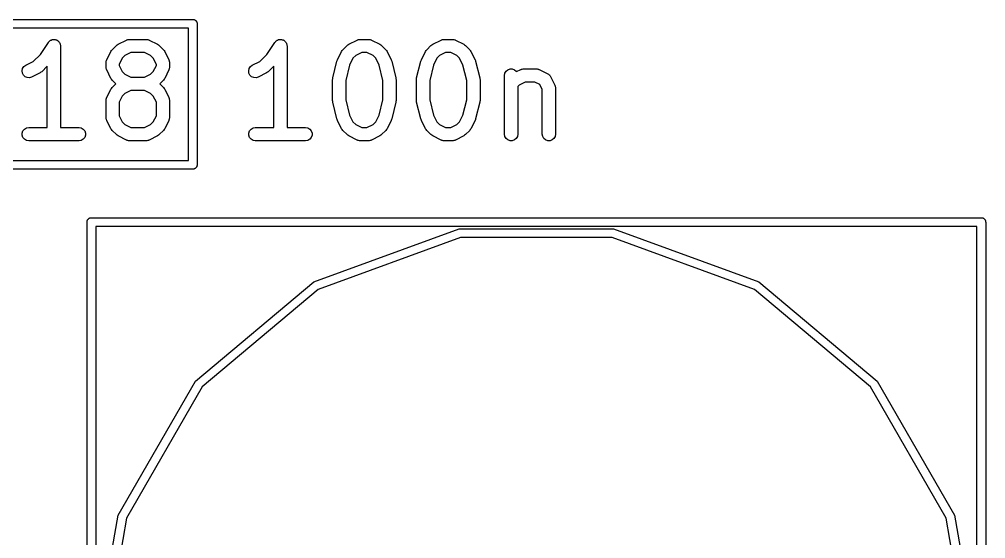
# Model space of a CAD drawing. Extents: x 1 to 57, y -99 to 45.
# Drawn here: x 34.13 to 45.1, y -66.04 to -60.15 of the extents above; entities that cross this region are included whole.
import ezdxf

# ---------------------------------------------------------------- set-up
doc = ezdxf.new("R2010")
doc.units = 0
doc.header["$MEASUREMENT"] = 0
doc.layers.add('BLACK', color=7, linetype='CONTINUOUS')

msp = doc.modelspace()

# ---------------------------------------------------------------- linework, layer by layer
at = {"layer": 'Black'}
for p, q in [((32.9, -60.15), (36.1, -60.15)), ((36.1, -60.15), (36.1043, -60.1508)), ((36.1043, -60.1508), (36.1087, -60.1508)), ((36.1087, -60.1508), (36.1128, -60.1523)), ((36.1128, -60.1523), (36.1171, -60.153)), ((36.1171, -60.153), (36.1209, -60.1552)), ((36.1209, -60.1552), (36.125, -60.1567)), ((36.125, -60.1567), (36.1284, -60.1595)), ((36.1284, -60.1595), (36.1321, -60.1617)), ((36.1321, -60.1617), (36.135, -60.165)), ((36.135, -60.165), (36.1383, -60.1679)), ((36.1383, -60.1679), (36.1405, -60.1716)), ((36.1405, -60.1716), (36.1433, -60.175)), ((36.1433, -60.175), (36.1448, -60.1791)), ((36.1448, -60.1791), (36.147, -60.1829)), ((36.147, -60.1829), (36.1477, -60.1872)), ((36.1477, -60.1872), (36.1492, -60.1913)), ((36.1492, -60.1913), (36.1492, -60.1957)), ((36.1492, -60.1957), (36.15, -60.2)), ((36.15, -60.2), (36.15, -61.8)), ((36.05, -60.25), (32.95, -60.25)), ((36.05, -61.75), (36.05, -60.25)), ((34.3703, -60.5475), (34.4614, -60.4108)), ((34.4614, -60.4108), (34.4643, -60.4078)), ((34.4643, -60.4078), (34.4664, -60.4042)), ((34.4664, -60.4042), (34.4732, -60.3984)), ((34.4732, -60.3984), (34.4794, -60.3919)), ((34.4794, -60.3919), (34.4831, -60.3901)), ((34.4831, -60.3901), (34.4863, -60.3874)), ((34.4863, -60.3874), (34.4947, -60.3844)), ((34.4947, -60.3844), (34.5027, -60.3804)), ((34.5027, -60.3804), (34.5069, -60.3799)), ((34.5069, -60.3799), (34.5108, -60.3785)), ((34.5108, -60.3785), (34.5197, -60.3785)), ((34.5197, -60.3785), (34.5286, -60.3775)), ((34.5286, -60.3775), (34.5327, -60.3785)), ((34.5327, -60.3785), (34.5368, -60.3785)), ((34.5368, -60.3785), (34.5452, -60.3816)), ((34.5452, -60.3816), (34.5539, -60.3837)), ((34.5539, -60.3837), (34.5574, -60.386)), ((34.5574, -60.386), (34.5613, -60.3874)), ((34.5613, -60.3874), (34.5682, -60.3932)), ((34.5682, -60.3932), (34.5756, -60.3981)), ((34.5756, -60.3981), (34.5781, -60.4015)), ((34.5781, -60.4015), (34.5813, -60.4042)), ((34.5813, -60.4042), (34.5857, -60.4119)), ((34.5857, -60.4119), (34.591, -60.4191)), ((34.591, -60.4191), (34.5922, -60.4231)), ((34.5922, -60.4231), (34.5943, -60.4267)), ((34.5943, -60.4267), (34.5958, -60.4355)), ((34.5958, -60.4355), (34.5984, -60.4441)), ((35.2425, -60.4401), (35.2522, -60.4329)), ((35.2522, -60.4329), (35.3474, -60.3853)), ((35.3474, -60.3853), (35.3516, -60.3841)), ((35.3516, -60.3841), (35.3553, -60.3819)), ((35.3553, -60.3819), (35.364, -60.3804)), ((35.364, -60.3804), (35.3724, -60.3779)), ((35.3724, -60.3779), (35.3767, -60.3781)), ((35.3767, -60.3781), (35.381, -60.3774)), ((35.381, -60.3774), (35.5714, -60.3774)), ((35.5714, -60.3774), (35.5757, -60.3781)), ((35.5757, -60.3781), (35.58, -60.3779)), ((35.58, -60.3779), (35.5884, -60.3804)), ((35.5884, -60.3804), (35.5971, -60.3819)), ((35.5971, -60.3819), (35.6008, -60.3841)), ((35.6008, -60.3841), (35.605, -60.3853)), ((35.605, -60.3853), (35.7002, -60.4329)), ((35.7002, -60.4329), (35.7099, -60.4401)), ((36.9417, -60.5475), (37.0328, -60.4108)), ((37.0328, -60.4108), (37.0357, -60.4078)), ((37.0357, -60.4078), (37.0378, -60.4042)), ((37.0378, -60.4042), (37.0446, -60.3984)), ((37.0446, -60.3984), (37.0508, -60.3919)), ((37.0508, -60.3919), (37.0546, -60.3901)), ((37.0546, -60.3901), (37.0577, -60.3874)), ((37.0577, -60.3874), (37.0662, -60.3844)), ((37.0662, -60.3844), (37.0742, -60.3804)), ((37.0742, -60.3804), (37.0783, -60.3799)), ((37.0783, -60.3799), (37.0822, -60.3785)), ((37.0822, -60.3785), (37.0912, -60.3785)), ((37.0912, -60.3785), (37.1001, -60.3775)), ((37.1001, -60.3775), (37.1041, -60.3785)), ((37.1041, -60.3785), (37.1083, -60.3785)), ((37.1083, -60.3785), (37.1167, -60.3816)), ((37.1167, -60.3816), (37.1254, -60.3837)), ((37.1254, -60.3837), (37.1288, -60.386)), ((37.1288, -60.386), (37.1327, -60.3874)), ((37.1327, -60.3874), (37.1396, -60.3932)), ((37.1396, -60.3932), (37.147, -60.3981)), ((37.147, -60.3981), (37.1495, -60.4015)), ((37.1495, -60.4015), (37.1527, -60.4042)), ((37.1527, -60.4042), (37.1572, -60.4119)), ((37.1572, -60.4119), (37.1625, -60.4191)), ((37.1625, -60.4191), (37.1636, -60.4231)), ((37.1636, -60.4231), (37.1657, -60.4267)), ((37.1657, -60.4267), (37.1673, -60.4355)), ((37.1673, -60.4355), (37.1698, -60.4441)), ((37.8616, -60.4401), (37.8712, -60.4329)), ((37.8712, -60.4329), (37.9665, -60.3853)), ((37.9665, -60.3853), (37.9706, -60.3841)), ((37.9706, -60.3841), (37.9743, -60.3819)), ((37.9743, -60.3819), (37.983, -60.3804)), ((37.983, -60.3804), (37.9914, -60.3779)), ((37.9914, -60.3779), (37.9957, -60.3781)), ((37.9957, -60.3781), (38, -60.3774)), ((38, -60.3774), (38.0952, -60.3774)), ((38.0952, -60.3774), (38.0995, -60.3781)), ((38.0995, -60.3781), (38.1038, -60.3779)), ((38.1038, -60.3779), (38.1122, -60.3804)), ((38.1122, -60.3804), (38.1209, -60.3819)), ((38.1209, -60.3819), (38.1246, -60.3841)), ((38.1246, -60.3841), (38.1288, -60.3853)), ((38.1288, -60.3853), (38.224, -60.4329)), ((38.224, -60.4329), (38.2337, -60.4401)), ((38.8139, -60.4401), (38.8236, -60.4329)), ((38.8236, -60.4329), (38.9188, -60.3853)), ((38.9188, -60.3853), (38.923, -60.3841)), ((38.923, -60.3841), (38.9267, -60.3819)), ((38.9267, -60.3819), (38.9354, -60.3804)), ((38.9354, -60.3804), (38.9438, -60.3779)), ((38.9438, -60.3779), (38.9481, -60.3781)), ((38.9481, -60.3781), (38.9524, -60.3774)), ((38.9524, -60.3774), (39.0476, -60.3774)), ((39.0476, -60.3774), (39.0519, -60.3781)), ((39.0519, -60.3781), (39.0562, -60.3779)), ((39.0562, -60.3779), (39.0646, -60.3804)), ((39.0646, -60.3804), (39.0733, -60.3819)), ((39.0733, -60.3819), (39.077, -60.3841)), ((39.077, -60.3841), (39.0812, -60.3853)), ((39.0812, -60.3853), (39.1764, -60.4329)), ((39.1764, -60.4329), (39.1861, -60.4401)), ((34.5984, -60.4441), (34.5981, -60.4483)), ((34.5981, -60.4483), (34.5988, -60.4524)), ((34.5988, -60.4524), (34.5988, -61.3774)), ((35.1234, -60.6093), (35.171, -60.5141)), ((35.171, -60.5141), (35.1782, -60.5044)), ((35.1782, -60.5044), (35.1851, -60.4946)), ((35.1851, -60.4946), (35.2327, -60.447)), ((35.2327, -60.447), (35.2425, -60.4401)), ((35.3987, -60.5274), (35.3301, -60.5616)), ((35.5537, -60.5274), (35.3987, -60.5274)), ((35.6222, -60.5616), (35.5537, -60.5274)), ((35.7099, -60.4401), (35.7197, -60.447)), ((35.7197, -60.447), (35.7673, -60.4946)), ((35.7673, -60.4946), (35.7742, -60.5044)), ((35.7742, -60.5044), (35.7814, -60.5141)), ((35.7814, -60.5141), (35.829, -60.6093)), ((37.1698, -60.4441), (37.1695, -60.4483)), ((37.1695, -60.4483), (37.1702, -60.4524)), ((37.1702, -60.4524), (37.1702, -61.3774)), ((37.7424, -60.6093), (37.7901, -60.5141)), ((37.7901, -60.5141), (37.7972, -60.5044)), ((37.7972, -60.5044), (37.8041, -60.4946)), ((37.8041, -60.4946), (37.8517, -60.447)), ((37.8517, -60.447), (37.8616, -60.4401)), ((38.0177, -60.5274), (37.9492, -60.5616)), ((38.0775, -60.5274), (38.0177, -60.5274)), ((38.146, -60.5616), (38.0775, -60.5274)), ((38.2337, -60.4401), (38.2435, -60.447)), ((38.2435, -60.447), (38.2911, -60.4946)), ((38.2911, -60.4946), (38.298, -60.5044)), ((38.298, -60.5044), (38.3052, -60.5141)), ((38.3052, -60.5141), (38.3528, -60.6093)), ((38.6948, -60.6093), (38.7424, -60.5141)), ((38.7424, -60.5141), (38.7496, -60.5044)), ((38.7496, -60.5044), (38.7565, -60.4946)), ((38.7565, -60.4946), (38.8041, -60.447)), ((38.8041, -60.447), (38.8139, -60.4401)), ((38.9701, -60.5274), (38.9016, -60.5616)), ((39.0299, -60.5274), (38.9701, -60.5274)), ((39.0984, -60.5616), (39.0299, -60.5274)), ((39.1861, -60.4401), (39.1959, -60.447)), ((39.1959, -60.447), (39.2435, -60.4946)), ((39.2435, -60.4946), (39.2504, -60.5044)), ((39.2504, -60.5044), (39.2576, -60.5141)), ((39.2576, -60.5141), (39.3052, -60.6093)), ((34.2046, -60.671), (34.2889, -60.6288)), ((34.2889, -60.6288), (34.3703, -60.5475)), ((35.1155, -60.6429), (35.1162, -60.6386)), ((35.1155, -60.6905), (35.1155, -60.6429)), ((35.116, -60.6343), (35.1185, -60.6259)), ((35.1162, -60.6386), (35.116, -60.6343)), ((35.1185, -60.6259), (35.12, -60.6172)), ((35.12, -60.6172), (35.1222, -60.6135)), ((35.1222, -60.6135), (35.1234, -60.6093)), ((35.2997, -60.592), (35.2655, -60.6606)), ((35.3301, -60.5616), (35.2997, -60.592)), ((35.6526, -60.592), (35.6222, -60.5616)), ((35.6869, -60.6606), (35.6526, -60.592)), ((35.829, -60.6093), (35.8302, -60.6135)), ((35.8302, -60.6135), (35.8324, -60.6172)), ((35.8324, -60.6172), (35.8339, -60.6259)), ((35.8339, -60.6259), (35.8364, -60.6343)), ((35.8364, -60.6343), (35.8362, -60.6386)), ((35.8362, -60.6386), (35.8369, -60.6429)), ((35.8369, -60.6429), (35.8369, -60.6905)), ((36.776, -60.671), (36.8603, -60.6288)), ((36.8603, -60.6288), (36.9417, -60.5475)), ((37.6891, -60.8151), (37.7368, -60.6247)), ((37.7368, -60.6247), (37.7401, -60.6172)), ((37.7401, -60.6172), (37.7424, -60.6093)), ((37.9188, -60.592), (37.8803, -60.669)), ((37.9492, -60.5616), (37.9188, -60.592)), ((38.1765, -60.592), (38.146, -60.5616)), ((38.215, -60.669), (38.1765, -60.592)), ((38.3528, -60.6093), (38.3551, -60.6172)), ((38.3551, -60.6172), (38.3585, -60.6247)), ((38.3585, -60.6247), (38.4061, -60.8151)), ((38.6415, -60.8151), (38.6891, -60.6247)), ((38.6891, -60.6247), (38.6925, -60.6172)), ((38.6925, -60.6172), (38.6948, -60.6093)), ((38.8712, -60.592), (38.8327, -60.669)), ((38.9016, -60.5616), (38.8712, -60.592)), ((39.1288, -60.592), (39.0984, -60.5616)), ((39.1673, -60.669), (39.1288, -60.592)), ((39.3052, -60.6093), (39.3075, -60.6172)), ((39.3075, -60.6172), (39.3109, -60.6247)), ((39.3109, -60.6247), (39.3585, -60.8151)), ((34.1632, -60.7336), (34.1693, -60.7083)), ((34.1662, -60.7595), (34.1632, -60.7336)), ((34.1779, -60.7828), (34.1662, -60.7595)), ((34.1693, -60.7083), (34.1836, -60.6865)), ((34.1836, -60.6865), (34.2046, -60.671)), ((34.3669, -60.7576), (34.2716, -60.8052)), ((34.3765, -60.7504), (34.3669, -60.7576)), ((34.3864, -60.7435), (34.3765, -60.7504)), ((34.4488, -60.6811), (34.3864, -60.7435)), ((34.4488, -61.3774), (34.4488, -60.6811)), ((35.1162, -60.6947), (35.1155, -60.6905)), ((35.116, -60.699), (35.1162, -60.6947)), ((35.1185, -60.7075), (35.116, -60.699)), ((35.12, -60.7161), (35.1185, -60.7075)), ((35.1222, -60.7199), (35.12, -60.7161)), ((35.1234, -60.724), (35.1222, -60.7199)), ((35.171, -60.8193), (35.1234, -60.724)), ((35.2655, -60.6606), (35.2655, -60.6728)), ((35.2655, -60.6728), (35.2997, -60.7413)), ((35.2997, -60.7413), (35.3301, -60.7717)), ((35.6222, -60.7717), (35.6526, -60.7413)), ((35.6526, -60.7413), (35.6869, -60.6728)), ((35.6869, -60.6728), (35.6869, -60.6606)), ((35.829, -60.724), (35.7814, -60.8193)), ((35.8302, -60.7199), (35.829, -60.724)), ((35.8324, -60.7161), (35.8302, -60.7199)), ((35.8339, -60.7075), (35.8324, -60.7161)), ((35.8364, -60.6991), (35.8339, -60.7075)), ((35.8369, -60.6905), (35.8362, -60.6947)), ((35.8362, -60.6947), (35.8364, -60.6991)), ((36.7347, -60.7336), (36.7407, -60.7083)), ((36.7376, -60.7595), (36.7347, -60.7336)), ((36.7493, -60.7828), (36.7376, -60.7595)), ((36.7407, -60.7083), (36.7551, -60.6865)), ((36.7551, -60.6865), (36.776, -60.671)), ((36.9383, -60.7576), (36.8431, -60.8052)), ((36.948, -60.7504), (36.9383, -60.7576)), ((36.9578, -60.7435), (36.948, -60.7504)), ((37.0202, -60.6811), (36.9578, -60.7435)), ((37.0202, -61.3774), (37.0202, -60.6811)), ((37.8803, -60.669), (37.8369, -60.8426)), ((38.2583, -60.8426), (38.215, -60.669)), ((38.8327, -60.669), (38.7893, -60.8426)), ((39.2107, -60.8426), (39.1673, -60.669)), ((39.6393, -60.7857), (39.6438, -60.7601)), ((39.6438, -60.7601), (39.6568, -60.7375)), ((39.6568, -60.7375), (39.6768, -60.7208)), ((39.6768, -60.7208), (39.7013, -60.7119)), ((39.7013, -60.7119), (39.7273, -60.7119)), ((39.7273, -60.7119), (39.7518, -60.7208)), ((39.7518, -60.7208), (39.7717, -60.7375)), ((39.7717, -60.7375), (39.7749, -60.743)), ((39.7749, -60.743), (39.8236, -60.7186)), ((39.8236, -60.7186), (39.8277, -60.7174)), ((39.8277, -60.7174), (39.8315, -60.7152)), ((39.8315, -60.7152), (39.8401, -60.7137)), ((39.8401, -60.7137), (39.8486, -60.7112)), ((39.8486, -60.7112), (39.8529, -60.7115)), ((39.8529, -60.7115), (39.8571, -60.7107)), ((39.8571, -60.7107), (40, -60.7107)), ((40, -60.7107), (40.0043, -60.7115)), ((40.0043, -60.7115), (40.0086, -60.7112)), ((40.0086, -60.7112), (40.017, -60.7137)), ((40.017, -60.7137), (40.0257, -60.7152)), ((40.0257, -60.7152), (40.0294, -60.7174)), ((40.0294, -60.7174), (40.0335, -60.7186)), ((40.0335, -60.7186), (40.1288, -60.7663)), ((34.1968, -60.8007), (34.1779, -60.7828)), ((34.2207, -60.811), (34.1968, -60.8007)), ((34.2467, -60.8126), (34.2207, -60.811)), ((34.2716, -60.8052), (34.2467, -60.8126)), ((35.1782, -60.8289), (35.171, -60.8193)), ((35.1851, -60.8387), (35.1782, -60.8289)), ((35.2273, -60.881), (35.1851, -60.8387)), ((35.3301, -60.7717), (35.3987, -60.806)), ((35.3987, -60.806), (35.5537, -60.806)), ((35.5537, -60.806), (35.6222, -60.7717)), ((35.7673, -60.8387), (35.7251, -60.881)), ((35.7742, -60.8289), (35.7673, -60.8387)), ((35.7814, -60.8193), (35.7742, -60.8289)), ((36.7682, -60.8007), (36.7493, -60.7828)), ((36.7921, -60.811), (36.7682, -60.8007)), ((36.8181, -60.8126), (36.7921, -60.811)), ((36.8431, -60.8052), (36.8181, -60.8126)), ((37.6869, -60.8333), (37.6885, -60.8243)), ((37.6869, -61.0714), (37.6869, -60.8333)), ((37.6885, -60.8243), (37.6891, -60.8151)), ((37.8369, -60.8426), (37.8369, -61.0622)), ((38.2583, -61.0622), (38.2583, -60.8426)), ((38.4061, -60.8151), (38.4067, -60.8243)), ((38.4067, -60.8243), (38.4083, -60.8333)), ((38.4083, -60.8333), (38.4083, -61.0714)), ((38.6393, -60.8333), (38.6409, -60.8243)), ((38.6393, -61.0714), (38.6393, -60.8333)), ((38.6409, -60.8243), (38.6415, -60.8151)), ((38.7893, -60.8426), (38.7893, -61.0622)), ((39.2107, -61.0622), (39.2107, -60.8426)), ((39.3585, -60.8151), (39.3591, -60.8243)), ((39.3591, -60.8243), (39.3607, -60.8333)), ((39.3607, -60.8333), (39.3607, -61.0714)), ((39.6393, -61.4524), (39.6393, -60.7857)), ((39.8748, -60.8607), (39.8063, -60.895)), ((39.9823, -60.8607), (39.8748, -60.8607)), ((40.0393, -60.8892), (39.9823, -60.8607)), ((40.1288, -60.7663), (40.1376, -60.7728)), ((40.1376, -60.7728), (40.1468, -60.7789)), ((40.1468, -60.7789), (40.148, -60.7805)), ((40.148, -60.7805), (40.1497, -60.7818)), ((40.1497, -60.7818), (40.1558, -60.791)), ((40.1558, -60.791), (40.1623, -60.7998)), ((40.1623, -60.7998), (40.2099, -60.895)), ((35.1234, -61.0379), (35.171, -60.9426)), ((35.171, -60.9426), (35.1782, -60.933)), ((35.1782, -60.933), (35.1851, -60.9232)), ((35.1851, -60.9232), (35.2273, -60.881)), ((35.3987, -60.956), (35.3301, -60.9902)), ((35.5537, -60.956), (35.3987, -60.956)), ((35.6222, -60.9902), (35.5537, -60.956)), ((35.7251, -60.881), (35.7673, -60.9232)), ((35.7673, -60.9232), (35.7742, -60.933)), ((35.7742, -60.933), (35.7814, -60.9426)), ((35.7814, -60.9426), (35.829, -61.0379)), ((39.8063, -60.895), (39.7893, -60.912)), ((39.7893, -60.912), (39.7893, -61.4524)), ((40.0679, -60.9463), (40.0393, -60.8892)), ((40.0679, -61.4524), (40.0679, -60.9463)), ((40.2099, -60.895), (40.2112, -60.8992)), ((40.2112, -60.8992), (40.2133, -60.9029)), ((40.2133, -60.9029), (40.2149, -60.9116)), ((40.2149, -60.9116), (40.2174, -60.92)), ((40.2174, -60.92), (40.2171, -60.9243)), ((40.2171, -60.9243), (40.2179, -60.9286)), ((40.2179, -60.9286), (40.2179, -61.4524)), ((35.1155, -61.0714), (35.1162, -61.0672)), ((35.1155, -61.2619), (35.1155, -61.0714)), ((35.116, -61.0629), (35.1185, -61.0544)), ((35.1162, -61.0672), (35.116, -61.0629)), ((35.1185, -61.0544), (35.12, -61.0458)), ((35.12, -61.0458), (35.1222, -61.042)), ((35.1222, -61.042), (35.1234, -61.0379)), ((35.2997, -61.0206), (35.2655, -61.0891)), ((35.2655, -61.0891), (35.2655, -61.2442)), ((35.3301, -60.9902), (35.2997, -61.0206)), ((35.6526, -61.0206), (35.6222, -60.9902)), ((35.6869, -61.0891), (35.6526, -61.0206)), ((35.6869, -61.2442), (35.6869, -61.0891)), ((35.829, -61.0379), (35.8302, -61.042)), ((35.8302, -61.042), (35.8324, -61.0458)), ((35.8324, -61.0458), (35.8339, -61.0544)), ((35.8339, -61.0544), (35.8364, -61.0629)), ((35.8364, -61.0629), (35.8362, -61.0672)), ((35.8362, -61.0672), (35.8369, -61.0714)), ((35.8369, -61.0714), (35.8369, -61.2619)), ((37.6885, -61.0805), (37.6869, -61.0714)), ((37.6891, -61.0896), (37.6885, -61.0805)), ((37.7368, -61.2801), (37.6891, -61.0896)), ((37.8369, -61.0622), (37.8803, -61.2357)), ((38.215, -61.2357), (38.2583, -61.0622)), ((38.4061, -61.0896), (38.3585, -61.2801)), ((38.4067, -61.0805), (38.4061, -61.0896)), ((38.4083, -61.0714), (38.4067, -61.0805)), ((38.6409, -61.0805), (38.6393, -61.0714)), ((38.6415, -61.0896), (38.6409, -61.0805)), ((38.6891, -61.2801), (38.6415, -61.0896)), ((38.7893, -61.0622), (38.8327, -61.2357)), ((39.1673, -61.2357), (39.2107, -61.0622)), ((39.3585, -61.0896), (39.3109, -61.2801)), ((39.3591, -61.0805), (39.3585, -61.0896)), ((39.3607, -61.0714), (39.3591, -61.0805)), ((35.1162, -61.2662), (35.1155, -61.2619)), ((35.116, -61.2705), (35.1162, -61.2662)), ((35.1185, -61.2789), (35.116, -61.2705)), ((35.12, -61.2876), (35.1185, -61.2789)), ((35.1222, -61.2913), (35.12, -61.2876)), ((35.1234, -61.2954), (35.1222, -61.2913)), ((35.171, -61.3907), (35.1234, -61.2954)), ((35.2655, -61.2442), (35.2997, -61.3127)), ((35.2997, -61.3127), (35.3301, -61.3431)), ((35.6222, -61.3431), (35.6526, -61.3127)), ((35.6526, -61.3127), (35.6869, -61.2442)), ((35.829, -61.2954), (35.7814, -61.3907)), ((35.8302, -61.2913), (35.829, -61.2954)), ((35.8324, -61.2876), (35.8302, -61.2913)), ((35.8339, -61.2789), (35.8324, -61.2876)), ((35.8364, -61.2705), (35.8339, -61.2789)), ((35.8369, -61.2619), (35.8362, -61.2662)), ((35.8362, -61.2662), (35.8364, -61.2705)), ((37.7401, -61.2876), (37.7368, -61.2801)), ((37.7424, -61.2954), (37.7401, -61.2876)), ((37.7901, -61.3907), (37.7424, -61.2954)), ((37.8803, -61.2357), (37.9188, -61.3127)), ((37.9188, -61.3127), (37.9492, -61.3431)), ((38.146, -61.3431), (38.1765, -61.3127)), ((38.1765, -61.3127), (38.215, -61.2357)), ((38.3528, -61.2954), (38.3052, -61.3907)), ((38.3551, -61.2876), (38.3528, -61.2954)), ((38.3585, -61.2801), (38.3551, -61.2876)), ((38.6925, -61.2876), (38.6891, -61.2801)), ((38.6948, -61.2954), (38.6925, -61.2876)), ((38.7424, -61.3907), (38.6948, -61.2954)), ((38.8327, -61.2357), (38.8712, -61.3127)), ((38.8712, -61.3127), (38.9016, -61.3431)), ((39.0984, -61.3431), (39.1288, -61.3127)), ((39.1288, -61.3127), (39.1673, -61.2357)), ((39.3052, -61.2954), (39.2576, -61.3907)), ((39.3075, -61.2876), (39.3052, -61.2954)), ((39.3109, -61.2801), (39.3075, -61.2876)), ((34.1642, -61.4394), (34.1731, -61.4149)), ((34.1731, -61.4149), (34.1899, -61.3949)), ((34.1899, -61.3949), (34.2124, -61.3819)), ((34.2124, -61.3819), (34.2381, -61.3774)), ((34.2381, -61.3774), (34.4488, -61.3774)), ((34.5988, -61.3774), (34.8095, -61.3774)), ((34.8095, -61.3774), (34.8352, -61.3819)), ((34.8352, -61.3819), (34.8577, -61.3949)), ((34.8577, -61.3949), (34.8745, -61.4149)), ((34.8745, -61.4149), (34.8834, -61.4394)), ((35.1782, -61.4003), (35.171, -61.3907)), ((35.1851, -61.4102), (35.1782, -61.4003)), ((35.2327, -61.4578), (35.1851, -61.4102)), ((35.3301, -61.3431), (35.3987, -61.3774)), ((35.3987, -61.3774), (35.5537, -61.3774)), ((35.5537, -61.3774), (35.6222, -61.3431)), ((35.7673, -61.4102), (35.7197, -61.4578)), ((35.7742, -61.4003), (35.7673, -61.4102)), ((35.7814, -61.3907), (35.7742, -61.4003)), ((36.7357, -61.4394), (36.7446, -61.4149)), ((36.7446, -61.4149), (36.7613, -61.3949)), ((36.7613, -61.3949), (36.7839, -61.3819)), ((36.7839, -61.3819), (36.8095, -61.3774)), ((36.8095, -61.3774), (37.0202, -61.3774)), ((37.1702, -61.3774), (37.381, -61.3774)), ((37.381, -61.3774), (37.4066, -61.3819)), ((37.4066, -61.3819), (37.4292, -61.3949)), ((37.4292, -61.3949), (37.4459, -61.4149)), ((37.4459, -61.4149), (37.4548, -61.4394)), ((37.7972, -61.4003), (37.7901, -61.3907)), ((37.8041, -61.4102), (37.7972, -61.4003)), ((37.8517, -61.4578), (37.8041, -61.4102)), ((37.9492, -61.3431), (38.0177, -61.3774)), ((38.0177, -61.3774), (38.0775, -61.3774)), ((38.0775, -61.3774), (38.146, -61.3431)), ((38.2911, -61.4102), (38.2435, -61.4578)), ((38.298, -61.4003), (38.2911, -61.4102)), ((38.3052, -61.3907), (38.298, -61.4003)), ((38.7496, -61.4003), (38.7424, -61.3907)), ((38.7565, -61.4102), (38.7496, -61.4003)), ((38.8041, -61.4578), (38.7565, -61.4102)), ((38.9016, -61.3431), (38.9701, -61.3774)), ((38.9701, -61.3774), (39.0299, -61.3774)), ((39.0299, -61.3774), (39.0984, -61.3431)), ((39.2435, -61.4102), (39.1959, -61.4578)), ((39.2504, -61.4003), (39.2435, -61.4102)), ((39.2576, -61.3907), (39.2504, -61.4003)), ((34.1642, -61.4654), (34.1642, -61.4394)), ((34.1731, -61.4899), (34.1642, -61.4654)), ((34.1899, -61.5098), (34.1731, -61.4899)), ((34.2124, -61.5229), (34.1899, -61.5098)), ((34.2381, -61.5274), (34.2124, -61.5229)), ((34.8095, -61.5274), (34.2381, -61.5274)), ((34.8352, -61.5229), (34.8095, -61.5274)), ((34.8577, -61.5098), (34.8352, -61.5229)), ((34.8745, -61.4899), (34.8577, -61.5098)), ((34.8834, -61.4654), (34.8745, -61.4899)), ((34.8834, -61.4394), (34.8834, -61.4654)), ((35.2425, -61.4647), (35.2327, -61.4578)), ((35.2522, -61.4718), (35.2425, -61.4647)), ((35.3474, -61.5195), (35.2522, -61.4718)), ((35.3516, -61.5207), (35.3474, -61.5195)), ((35.3553, -61.5229), (35.3516, -61.5207)), ((35.364, -61.5244), (35.3553, -61.5229)), ((35.3724, -61.5269), (35.364, -61.5244)), ((35.3767, -61.5266), (35.3724, -61.5269)), ((35.381, -61.5274), (35.3767, -61.5266)), ((35.5714, -61.5274), (35.381, -61.5274)), ((35.5757, -61.5266), (35.5714, -61.5274)), ((35.58, -61.5269), (35.5757, -61.5266)), ((35.5884, -61.5244), (35.58, -61.5269)), ((35.5971, -61.5229), (35.5884, -61.5244)), ((35.6008, -61.5207), (35.5971, -61.5229)), ((35.605, -61.5195), (35.6008, -61.5207)), ((35.7002, -61.4718), (35.605, -61.5195)), ((35.7099, -61.4647), (35.7002, -61.4718)), ((35.7197, -61.4578), (35.7099, -61.4647)), ((36.7357, -61.4654), (36.7357, -61.4394)), ((36.7446, -61.4899), (36.7357, -61.4654)), ((36.7613, -61.5098), (36.7446, -61.4899)), ((36.7839, -61.5229), (36.7613, -61.5098)), ((36.8095, -61.5274), (36.7839, -61.5229)), ((37.381, -61.5274), (36.8095, -61.5274)), ((37.4066, -61.5229), (37.381, -61.5274)), ((37.4292, -61.5098), (37.4066, -61.5229)), ((37.4459, -61.4899), (37.4292, -61.5098)), ((37.4548, -61.4654), (37.4459, -61.4899)), ((37.4548, -61.4394), (37.4548, -61.4654)), ((37.8616, -61.4647), (37.8517, -61.4578)), ((37.8712, -61.4718), (37.8616, -61.4647)), ((37.9665, -61.5195), (37.8712, -61.4718)), ((37.9706, -61.5207), (37.9665, -61.5195)), ((37.9743, -61.5229), (37.9706, -61.5207)), ((37.983, -61.5244), (37.9743, -61.5229)), ((37.9914, -61.5269), (37.983, -61.5244)), ((37.9957, -61.5266), (37.9914, -61.5269)), ((38, -61.5274), (37.9957, -61.5266)), ((38.0952, -61.5274), (38, -61.5274)), ((38.0995, -61.5266), (38.0952, -61.5274)), ((38.1038, -61.5269), (38.0995, -61.5266)), ((38.1122, -61.5244), (38.1038, -61.5269)), ((38.1209, -61.5229), (38.1122, -61.5244)), ((38.1246, -61.5207), (38.1209, -61.5229)), ((38.1288, -61.5195), (38.1246, -61.5207)), ((38.224, -61.4718), (38.1288, -61.5195)), ((38.2337, -61.4647), (38.224, -61.4718)), ((38.2435, -61.4578), (38.2337, -61.4647)), ((38.8139, -61.4647), (38.8041, -61.4578)), ((38.8236, -61.4718), (38.8139, -61.4647)), ((38.9188, -61.5195), (38.8236, -61.4718)), ((38.923, -61.5207), (38.9188, -61.5195)), ((38.9267, -61.5229), (38.923, -61.5207)), ((38.9354, -61.5244), (38.9267, -61.5229)), ((38.9438, -61.5269), (38.9354, -61.5244)), ((38.9481, -61.5266), (38.9438, -61.5269)), ((38.9524, -61.5274), (38.9481, -61.5266)), ((39.0476, -61.5274), (38.9524, -61.5274)), ((39.0519, -61.5266), (39.0476, -61.5274)), ((39.0562, -61.5269), (39.0519, -61.5266)), ((39.0646, -61.5244), (39.0562, -61.5269)), ((39.0733, -61.5229), (39.0646, -61.5244)), ((39.077, -61.5207), (39.0733, -61.5229)), ((39.0812, -61.5195), (39.077, -61.5207)), ((39.1764, -61.4718), (39.0812, -61.5195)), ((39.1861, -61.4647), (39.1764, -61.4718)), ((39.1959, -61.4578), (39.1861, -61.4647)), ((39.6438, -61.478), (39.6393, -61.4524)), ((39.6568, -61.5006), (39.6438, -61.478)), ((39.6768, -61.5173), (39.6568, -61.5006)), ((39.7013, -61.5262), (39.6768, -61.5173)), ((39.7273, -61.5262), (39.7013, -61.5262)), ((39.7518, -61.5173), (39.7273, -61.5262)), ((39.7717, -61.5006), (39.7518, -61.5173)), ((39.7848, -61.478), (39.7717, -61.5006)), ((39.7893, -61.4524), (39.7848, -61.478)), ((40.0724, -61.478), (40.0679, -61.4524)), ((40.0854, -61.5006), (40.0724, -61.478)), ((40.1054, -61.5173), (40.0854, -61.5006)), ((40.1298, -61.5262), (40.1054, -61.5173)), ((40.1559, -61.5262), (40.1298, -61.5262)), ((40.1804, -61.5173), (40.1559, -61.5262)), ((40.2003, -61.5006), (40.1804, -61.5173)), ((40.2133, -61.478), (40.2003, -61.5006)), ((40.2179, -61.4524), (40.2133, -61.478)), ((32.95, -61.75), (36.05, -61.75)), ((36.1, -61.85), (32.9, -61.85)), ((36.1043, -61.8492), (36.1, -61.85)), ((36.1087, -61.8492), (36.1043, -61.8492)), ((36.1128, -61.8477), (36.1087, -61.8492)), ((36.1171, -61.847), (36.1128, -61.8477)), ((36.1209, -61.8448), (36.1171, -61.847)), ((36.125, -61.8433), (36.1209, -61.8448)), ((36.1284, -61.8405), (36.125, -61.8433)), ((36.1321, -61.8383), (36.1284, -61.8405)), ((36.135, -61.835), (36.1321, -61.8383)), ((36.1383, -61.8321), (36.135, -61.835)), ((36.1405, -61.8284), (36.1383, -61.8321)), ((36.1433, -61.825), (36.1405, -61.8284)), ((36.1448, -61.8209), (36.1433, -61.825)), ((36.147, -61.8171), (36.1448, -61.8209)), ((36.1477, -61.8128), (36.147, -61.8171)), ((36.1492, -61.8087), (36.1477, -61.8128)), ((36.15, -61.8), (36.1492, -61.8043)), ((36.1492, -61.8043), (36.1492, -61.8087)), ((34.9179, -62.4117), (34.9216, -62.4095)), ((34.9216, -62.4095), (34.925, -62.4067)), ((34.925, -62.4067), (34.9291, -62.4052)), ((34.9291, -62.4052), (34.9329, -62.403)), ((34.9329, -62.403), (34.9372, -62.4023)), ((34.9372, -62.4023), (34.9413, -62.4008)), ((34.9413, -62.4008), (34.9457, -62.4008)), ((34.9457, -62.4008), (34.95, -62.4)), ((34.95, -62.4), (45.05, -62.4)), ((45.05, -62.4), (45.0543, -62.4008)), ((45.0543, -62.4008), (45.0587, -62.4008)), ((45.0587, -62.4008), (45.0628, -62.4023)), ((45.0628, -62.4023), (45.0671, -62.403)), ((45.0671, -62.403), (45.0709, -62.4052)), ((45.0709, -62.4052), (45.075, -62.4067)), ((45.075, -62.4067), (45.0784, -62.4095)), ((45.0784, -62.4095), (45.0821, -62.4117)), ((34.9, -62.45), (34.9008, -62.4457)), ((34.9, -71.88), (34.9, -62.45)), ((34.9008, -62.4413), (34.9023, -62.4372)), ((34.9008, -62.4457), (34.9008, -62.4413)), ((34.9023, -62.4372), (34.903, -62.4329)), ((34.903, -62.4329), (34.9052, -62.4291)), ((34.9052, -62.4291), (34.9067, -62.425)), ((34.9067, -62.425), (34.9095, -62.4216)), ((34.9095, -62.4216), (34.9117, -62.4179)), ((34.9117, -62.4179), (34.915, -62.415)), ((34.915, -62.415), (34.9179, -62.4117)), ((35, -62.5), (35, -67.2164)), ((45, -62.5), (35, -62.5)), ((45, -67.2164), (45, -62.5)), ((45.0821, -62.4117), (45.085, -62.415)), ((45.085, -62.415), (45.0883, -62.4179)), ((45.0883, -62.4179), (45.0905, -62.4216)), ((45.0905, -62.4216), (45.0933, -62.425)), ((45.0933, -62.425), (45.0948, -62.4291)), ((45.0948, -62.4291), (45.097, -62.4329)), ((45.097, -62.4329), (45.0977, -62.4372)), ((45.0977, -62.4372), (45.0992, -62.4413)), ((45.0992, -62.4413), (45.0992, -62.4457)), ((45.0992, -62.4457), (45.1, -62.45)), ((45.1, -62.45), (45.1, -71.88)), ((37.475, -63.1266), (39.1231, -62.5267)), ((39.1404, -62.6252), (37.525, -63.2132)), ((39.1231, -62.5267), (40.8769, -62.5267)), ((40.8596, -62.6252), (39.1404, -62.6252)), ((42.475, -63.2132), (40.8596, -62.6252)), ((40.8769, -62.5267), (42.525, -63.1266)), ((36.1315, -64.2539), (37.475, -63.1266)), ((42.525, -63.1266), (43.8685, -64.2539)), ((37.525, -63.2132), (36.2081, -64.3182)), ((43.7919, -64.3182), (42.475, -63.2132)), ((35.2546, -65.7728), (36.1315, -64.2539)), ((43.8685, -64.2539), (44.7454, -65.7728)), ((36.2081, -64.3182), (35.3485, -65.807)), ((44.6515, -65.807), (43.7919, -64.3182)), ((35, -67.2164), (35.2546, -65.7728)), ((35.3485, -65.807), (35.05, -67.5)), ((44.95, -67.5), (44.6515, -65.807)), ((44.7454, -65.7728), (45, -67.2164))]:
    msp.add_line(p, q, dxfattribs=at)

doc.saveas('drawing.dxf')
